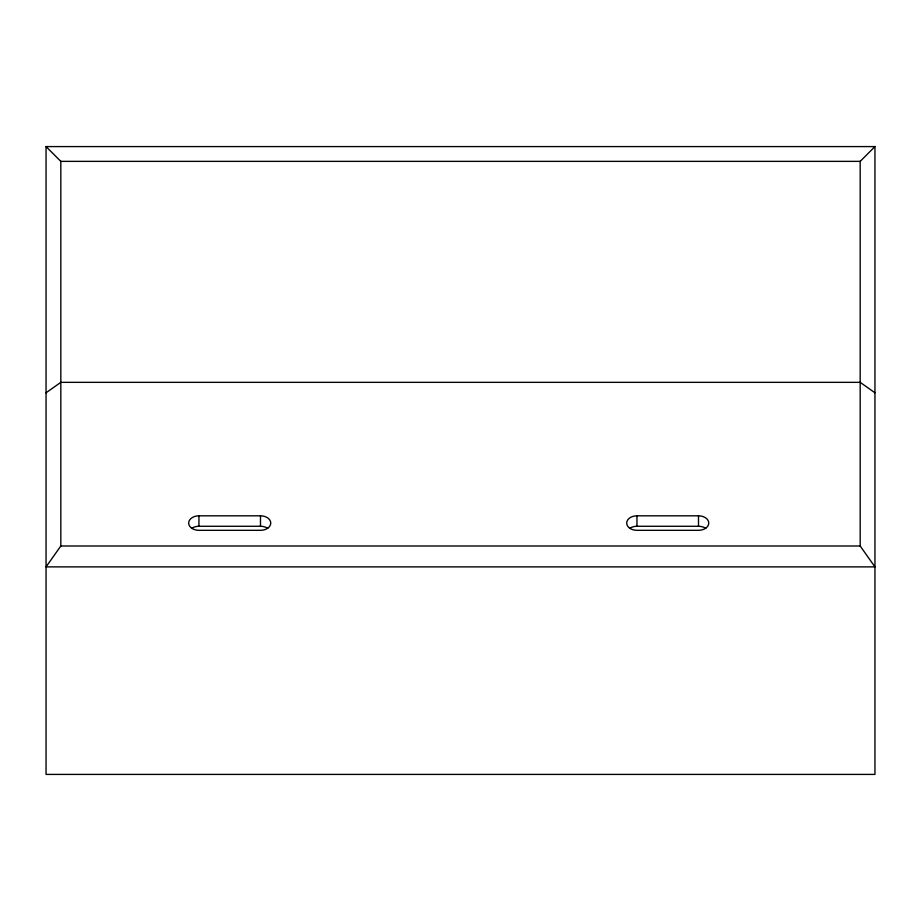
<?xml version="1.0" encoding="UTF-8"?>
<svg xmlns="http://www.w3.org/2000/svg" width="921" height="921" viewBox="0 0 921 921"><rect width="100%" height="100%" fill="white"/><g stroke="black" fill="none" stroke-linecap="round" stroke-linejoin="round"><path stroke-width="1.38" d="M46.05 146.589L60.821 161.359L60.821 545.992L46.05 566.887L874.95 566.887L860.179 545.992L860.179 161.359L874.95 146.589L874.95 774.411L46.05 774.411L46.05 146.589L874.95 146.589M46.05 392.795L60.821 382.342L860.179 382.342L874.95 392.795M60.821 161.359L860.179 161.359M198.936 515.818L260.482 515.818A10.258 7.253 0 0 1 270.751 523.07A10.258 7.253 0 0 1 260.482 530.323L198.936 530.323A10.258 7.253 0 0 1 188.678 523.07A10.258 7.253 0 0 1 198.936 515.818L198.936 526.271A10.258 7.253 0 0 0 191.683 528.389M636.952 515.818L698.498 515.818A10.258 7.253 0 0 1 708.756 523.07A10.258 7.253 0 0 1 698.498 530.323L636.952 530.323A10.258 7.253 0 0 1 626.694 523.07A10.258 7.253 0 0 1 636.952 515.818L636.952 526.271A10.258 7.253 0 0 0 629.699 528.389M198.936 526.271L260.482 526.271A10.258 7.253 0 0 1 267.746 528.389M636.952 526.271L698.498 526.271A10.258 7.253 0 0 1 705.751 528.389M60.821 545.992L860.179 545.992M698.498 515.818L698.498 526.271M260.482 515.818L260.482 526.271"/></g></svg>
